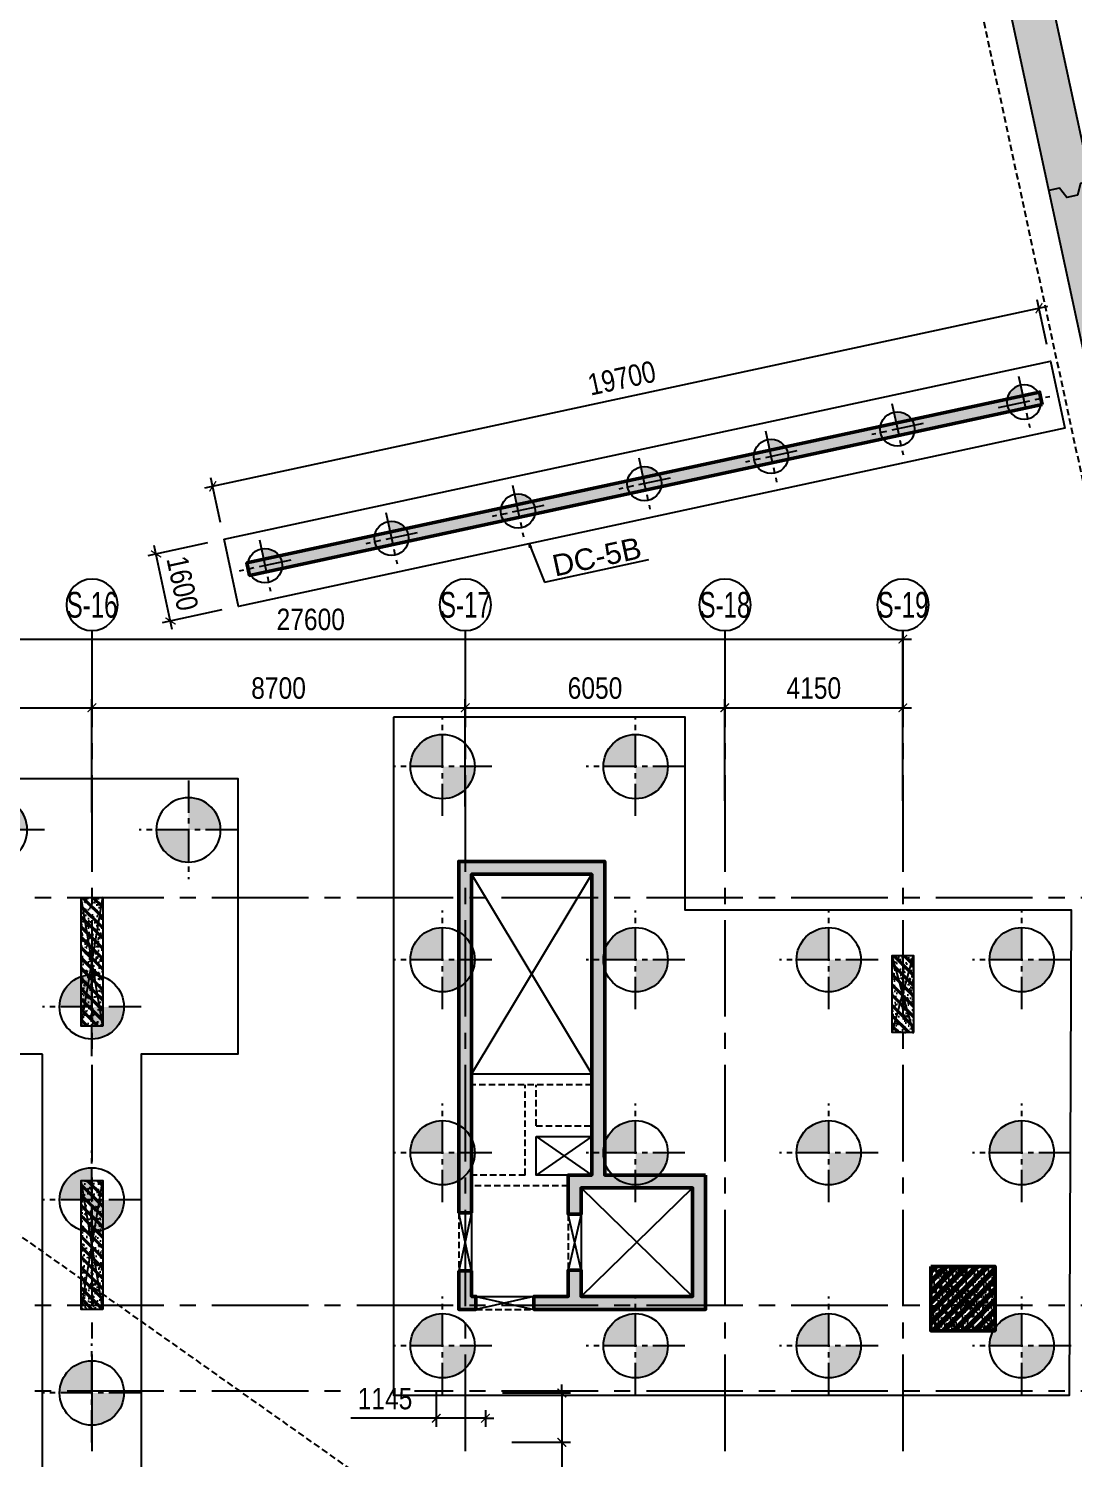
# Model space of a CAD drawing. Header units: millimetres. Extents: x -80883 to 1373228, y -532110 to 182357.
# Drawn here: x 753005 to 777356, y -328901 to -295574 of the extents above; entities that cross this region are included whole.
import ezdxf
from ezdxf.enums import TextEntityAlignment as Align
from ezdxf.xclip import XClip

# ---------------------------------------------------------------- set-up
doc = ezdxf.new("R2010")
doc.units = ezdxf.units.MM
doc.header["$LTSCALE"] = 100
doc.header["$XCLIPFRAME"] = 0
doc.header["$PDMODE"] = 32
doc.header["$PDSIZE"] = 2.5
for name, pattern in [('CENTER2', [1.125, 0.75, -0.125, 0.125, -0.125]), ('DASHED', [4.5, 3, -1.5]), ('HIDDEN', [0.375, 0.25, -0.125])]:
    doc.linetypes.add(name, pattern=pattern)
for name, color, linetype in [('ccu11-Dim', 8, 'Continuous'), ('ccu11-Khuat', 9, 'DASHED'), ('ccu11-Manh', 8, 'Continuous'), ('ccu11-Thay', 7, 'Continuous'), ('ccu12-Hatch', 250, 'Continuous'), ('ccu12-Manh', 8, 'Continuous'), ('ccu12-Pile', 4, 'Continuous'), ('ccu12-Thay', 7, 'Continuous'), ('ccu12-Truc', 13, 'CENTER2'), ('KC-Betong', 6, 'Continuous'), ('KC2-DIM', 251, 'Continuous'), ('KCS_PILE', 8, 'HIDDEN'), ('KT-Dim', 8, 'Continuous'), ('KT-Hatch', 251, 'Continuous'), ('Xref_ST_MBDV Cot vach 30.7.2022$0$Xref_ST_MBDV Cot vach 30.7.2022|Xref_ST_MBDV Cot vach 30.7.2022|Xref_ST_MBDV Cot vach 30.7.2022|Xref_ST_MBDV Cot vach 30.7.2022|A-CORE-OTLN', 2, 'Continuous'), ('Xref_ST_MBDV Cot vach 30.7.2022$0$Xref_ST_MBDV Cot vach 30.7.2022|Xref_ST_MBDV Cot vach 30.7.2022|Xref_ST_MBDV Cot vach 30.7.2022|Xref_ST_MBDV Cot vach 30.7.2022|A-WALL-PATT', 251, 'Continuous'), ('Xref_ST_MBDV Cot vach 30.7.2022$0$Xref_ST_MBDV Cot vach 30.7.2022|Xref_ST_MBDV Cot vach 30.7.2022|Xref_ST_MBDV Cot vach 30.7.2022|Xref_ST_MBDV Cot vach 30.7.2022|ccu12-Thay', 7, 'Continuous'), ('Xref_ST_MBDV Cot vach 30.7.2022|Xref_ST_MBDV Cot vach 30.7.2022|Xref_ST_MBDV Cot vach 30.7.2022|Xref_ST_MBDV Cot vach 30.7.2022|A-GRID-SYM', 50, 'Continuous'), ('Xref_ST_MBDV Cot vach 30.7.2022|Xref_ST_MBDV Cot vach 30.7.2022|Xref_ST_MBDV Cot vach 30.7.2022|Xref_ST_MBDV Cot vach 30.7.2022|KC-Betong', 6, 'Continuous')]:
    doc.layers.add(name, color=color, linetype=linetype)
for name, color, linetype, lineweight in [('ccu12-Tencaukien', 9, 'Continuous', 15), ('KT-Net cot', 2, 'Continuous', 50), ('KT-Net cot vach', 6, 'Continuous', 50), ('KT-Vat lieu', 250, 'Continuous', 9)]:
    doc.layers.add(name, color=color, linetype=linetype, lineweight=lineweight)
doc.styles.add('Arial', font='arial.ttf', dxfattribs={"width": 0.7})
doc.styles.add('Arial Narrow', font='ARIALN.TTF')
doc.styles.add('HBA-Text', font='GOTHIC.TTF')
doc.dimstyles.new('ccu11-100x2', dxfattribs={"dimscale": 100, "dimtxt": 2.5, "dimasz": 1, "dimexe": 1, "dimexo": 2, "dimgap": 1, "dimtad": 1, "dimdec": 0, "dimlfac": 0.5, "dimrnd": 5, "dimdsep": 46, "dimtxsty": 'Arial', "dimblk": 'ARCHTICK', "dimcen": -1, "dimdle": 1, "dimclrd": 256, "dimclre": 256, "dimclrt": 31, "dimadec": 0, "dimazin": 2, "dimtfac": 0.1, "dimtdec": 0, "dimtmove": 0, "dimatfit": 1, "dimldrblk": 'ARCHTICK', "dimfxl": 1, "dimtvp": 0.833333, "dimtolj": 1, "dimtzin": 12, "dimarcsym": 0})
doc.dimstyles.new('ccu12-200', dxfattribs={"dimscale": 200, "dimtxt": 2.5, "dimasz": 1, "dimexe": 1, "dimexo": 2, "dimgap": 1, "dimtad": 1, "dimdec": 0, "dimrnd": 5, "dimdsep": 46, "dimtxsty": 'Arial Narrow', "dimblk": 'ARCHTICK', "dimcen": -1, "dimdle": 1, "dimclrd": 256, "dimclre": 256, "dimclrt": 3, "dimadec": 0, "dimazin": 2, "dimtfac": 0.1, "dimtdec": 0, "dimtmove": 0, "dimatfit": 1, "dimldrblk": 'ARCHTICK', "dimfxl": 1, "dimtvp": 0.833333, "dimtolj": 1, "dimtzin": 12, "dimarcsym": 0})

# ---------------------------------------------------------------- blocks, each defined once
blk = doc.blocks.new('Xref_ST_MBDV Cot vach 30.7.2022$0$Tuong Vay01-flat-1')
at = {"layer": 'Xref_ST_MBDV Cot vach 30.7.2022$0$Xref_ST_MBDV Cot vach 30.7.2022|Xref_ST_MBDV Cot vach 30.7.2022|Xref_ST_MBDV Cot vach 30.7.2022|Xref_ST_MBDV Cot vach 30.7.2022|A-WALL-PATT'}
h = blk.add_hatch(dxfattribs=at)
h.set_pattern_fill('ACET-2D-VATLIEU04', color=256, scale=50, pattern_type=2)
h.set_pattern_definition([(50, (-11139561.84, -1407213.45), (-225.902474, 189.5546825), [37.5, -412.5]), (355, (-11139561.84, -1407213.45), (32.127212, 367.215716), [30, -330]), (100.4514, (-11139531.95, -1407216.06), (-341.231527, -62.944187), [31.870095, -350.571056]), (46.1842, (-11139561.84, -1407113.45), (-319.180497, 306.252097), [56.25, -618.75]), (96.6356, (-11139517.37, -1407120.34), (-516.995922, -60.144022), [47.805144, -525.8565]), (351.1842, (-11139561.84, -1407113.45), (84.740774, 546.39543), [45, -495]), (21, (-11139511.84, -1407138.45), (-105.680822, 275.3079534), [37.5, -412.5]), (326, (-11139511.84, -1407138.45), (206.128805, 305.59852), [30, -330]), (71.4514, (-11139486.97, -1407155.22), (-328.963765, 110.380101), [31.870095, -350.571056]), (37.5, (-11139561.84, -1407213.45), (-78.1345294, 101.8269012), [0, -326, 0, -335, 0, -331.25]), (7.5, (-11139561.84, -1407213.45), (-23.2793464, 176.824191), [0, -191, 0, -318.5, 0, -126.25]), (327.5, (-11139673.34, -1407213.45), (71.9444175, 112.9301145), [0, -125, 0, -390, 0, -517.5000003]), (317.5, (-11139723.34, -1407213.45), (158.0205496, 172.449169), [0, -162.5, 0, -259, 0, -367.5]), (45, (-11139561.84, -1407213.45), (-150.260191, 150.260191), []), (45, (-11139561.84, -1407152.2), (-150.260191, 150.260191), [])])
h.paths.add_polyline_path([(-82665, -118500), (-81837, -121132), (-80903, -123728), (-79863, -126284), (-78720, -128795), (-77475, -131258), (-76131, -133667), (-74689, -136020), (-73153, -138312), (-71525, -140539), (-69807, -142699), (-68002, -144786), (-66114, -146798), (-64145, -148731), (-62100, -150582), (-59980, -152349), (-57790, -154027), (-55533, -155614), (-53213, -157109), (-50835, -158507), (-48401, -159807), (-45916, -161007), (-43385, -162104), (-40811, -163097), (-38198, -163985), (-35551, -164765), (-32875, -165436), (-30174, -165998), (-27451, -166448), (-24702, -166789), (-4397, -168938), (36420, -167648), (41836, -160719), (12445, -24368), (8473, -9249), (-4719, -5521), (-10557, -9947), (-34021, -27848), (-39777, -32009), (-41249, -35294), (-45787, -38574), (-49368, -38942), (-57644, -44924), (-59845, -46601), (-61969, -48362), (-64020, -50208), (-65993, -52137), (-67887, -54144), (-69696, -56226), (-71420, -58381), (-73054, -60604), (-74596, -62892), (-76043, -65242), (-77394, -67648), (-78645, -70107), (-79794, -72615), (-80841, -75168), (-81782, -77762), (-82617, -80392), (-83343, -83054), (-83961, -85743), (-84468, -88455), (-84865, -91186), (-85149, -93930), (-85321, -96684), (-85381, -99530), (-85329, -102201), (-85163, -104955), (-84886, -107701), (-84496, -110432), (-83996, -113146), (-83385, -115836)], flags=16)
h.paths.add_polyline_path([(-83625, -118781), (-82785, -121452), (-81837, -124086), (-80781, -126680), (-79621, -129228), (-78358, -131727), (-76994, -134172), (-75531, -136560), (-73973, -138886), (-72320, -141146), (-70577, -143337), (-68746, -145455), (-66829, -147497), (-64832, -149459), (-62755, -151337), (-60604, -153130), (-58382, -154833), (-56092, -156444), (-53738, -157960), (-51324, -159379), (-48854, -160699), (-46333, -161916), (-43764, -163030), (-41151, -164038), (-38500, -164938), (-35814, -165730), (-33098, -166411), (-30357, -166981), (-27595, -167438), (-24816, -167783), (-4434, -169940), (36920, -168633), (42913, -160966), (13418, -24135), (9295, -8442), (-4926, -4424), (-11163, -9151), (-34617, -27045), (-40580, -31355), (-42052, -34640), (-46156, -37607), (-49737, -37975), (-58240, -44121), (-60467, -45819), (-62623, -47605), (-64704, -49479), (-66707, -51435), (-68628, -53472), (-70465, -55586), (-72214, -57772), (-73872, -60029), (-75437, -62350), (-76905, -64734), (-78276, -67176), (-79545, -69672), (-80712, -72217), (-81774, -74808), (-82729, -77440), (-83576, -80109), (-84314, -82810), (-84940, -85539), (-85455, -88291), (-85857, -91062), (-86146, -93847), (-86321, -96642), (-86382, -99529), (-86328, -102241), (-86160, -105036), (-85879, -107821), (-85484, -110593), (-84976, -113347), (-84356, -116078)])
at = {"layer": 'Xref_ST_MBDV Cot vach 30.7.2022$0$Xref_ST_MBDV Cot vach 30.7.2022|Xref_ST_MBDV Cot vach 30.7.2022|Xref_ST_MBDV Cot vach 30.7.2022|Xref_ST_MBDV Cot vach 30.7.2022|A-CORE-OTLN', "color": 6}
for points in [[(-38500, -164938), (-35814, -165730), (-33098, -166411), (-30357, -166981), (-27595, -167438), (-24816, -167783), (-4434, -169940), (36920, -168633), (42913, -160966), (13418, -24135)], [(-38198, -163985), (-35551, -164765), (-32875, -165436), (-30174, -165998), (-27451, -166448), (-24702, -166789), (-4397, -168938), (36420, -167648), (41836, -160719), (12445, -24368)]]:
    blk.add_lwpolyline(points, dxfattribs=at)
at = {"layer": 'Xref_ST_MBDV Cot vach 30.7.2022$0$Xref_ST_MBDV Cot vach 30.7.2022|Xref_ST_MBDV Cot vach 30.7.2022|Xref_ST_MBDV Cot vach 30.7.2022|Xref_ST_MBDV Cot vach 30.7.2022|ccu12-Thay', "ltscale": 10}
blk.add_lwpolyline([(35248, -125409), (35004, -125462), (34935, -125733), (34690, -125785), (34515, -125567), (34271, -125620)], dxfattribs=at)
blk = doc.blocks.new('_ARCHTICK')
at = {"color": 0, "linetype": 'ByBlock', "const_width": 0.15}
blk.add_lwpolyline([(-0.5, -0.5), (0.5, 0.5)], dxfattribs=at)
blk = doc.blocks.new('*D1076')
at = {"layer": 'Defpoints', "color": 0, "transparency": 16777216}
for p in [(390299, -68275), (381599, -71082, 0), (390299, -71118, 0)]:
    blk.add_point(p, dxfattribs=at)
at = {"layer": 'KT-Dim', "lineweight": -2, "transparency": 16777216}
for p, q in [((381399, -68275), (390499, -68275)), ((381599, -70682), (381599, -68075)), ((390299, -70718), (390299, -68075))]:
    blk.add_line(p, q, dxfattribs=at)
at = {"layer": 'KT-Dim', "lineweight": -2, "transparency": 16777216, "xscale": 200, "yscale": 200, "zscale": 200, "rotation": 180}
blk.add_blockref('_ARCHTICK', (381599, -68275), dxfattribs=at)
at = {"layer": 'KT-Dim', "lineweight": -2, "transparency": 16777216, "xscale": 200, "yscale": 200, "zscale": 200}
blk.add_blockref('_ARCHTICK', (390299, -68275), dxfattribs=at)
at = {"layer": 'KT-Dim', "color": 3, "transparency": 16777216, "insert": (385949, -67819), "char_height": 500, "attachment_point": 5, "style": 'Arial Narrow'}
blk.add_mtext('\\A1;8700', dxfattribs=at)
blk = doc.blocks.new('*D1077')
at = {"layer": 'Defpoints', "color": 0, "transparency": 16777216}
for p in [(398999, -68275), (398999, -70976, 0), (390299, -71118, 0)]:
    blk.add_point(p, dxfattribs=at)
at = {"layer": 'KT-Dim', "lineweight": -2, "transparency": 16777216}
for p, q in [((390099, -68275), (399199, -68275)), ((390299, -70718), (390299, -68075)), ((398999, -70576), (398999, -68075))]:
    blk.add_line(p, q, dxfattribs=at)
at = {"layer": 'KT-Dim', "lineweight": -2, "transparency": 16777216, "xscale": 200, "yscale": 200, "zscale": 200, "rotation": 180}
blk.add_blockref('_ARCHTICK', (390299, -68275), dxfattribs=at)
at = {"layer": 'KT-Dim', "lineweight": -2, "transparency": 16777216, "xscale": 200, "yscale": 200, "zscale": 200}
blk.add_blockref('_ARCHTICK', (398999, -68275), dxfattribs=at)
at = {"layer": 'KT-Dim', "color": 3, "transparency": 16777216, "insert": (394649, -67819), "char_height": 500, "attachment_point": 5, "style": 'Arial Narrow'}
blk.add_mtext('\\A1;8700', dxfattribs=at)
blk = doc.blocks.new('*D1078')
at = {"layer": 'Defpoints', "color": 0, "transparency": 16777216}
for p in [(405049, -68275), (398999, -70976), (405049, -70845, 0)]:
    blk.add_point(p, dxfattribs=at)
at = {"layer": 'KT-Dim', "lineweight": -2, "transparency": 16777216}
for p, q in [((398799, -68275), (405249, -68275)), ((398999, -70576), (398999, -68075)), ((405049, -70445), (405049, -68075))]:
    blk.add_line(p, q, dxfattribs=at)
at = {"layer": 'KT-Dim', "lineweight": -2, "transparency": 16777216, "xscale": 200, "yscale": 200, "zscale": 200, "rotation": 180}
blk.add_blockref('_ARCHTICK', (398999, -68275), dxfattribs=at)
at = {"layer": 'KT-Dim', "lineweight": -2, "transparency": 16777216, "xscale": 200, "yscale": 200, "zscale": 200}
blk.add_blockref('_ARCHTICK', (405049, -68275), dxfattribs=at)
at = {"layer": 'KT-Dim', "color": 3, "transparency": 16777216, "insert": (402024, -67819), "char_height": 500, "attachment_point": 5, "style": 'Arial Narrow'}
blk.add_mtext('\\A1;6050', dxfattribs=at)
blk = doc.blocks.new('*D1079')
at = {"layer": 'Defpoints', "color": 0, "transparency": 16777216}
for p in [(409199, -68275), (405049, -70845, 0), (409199, -70727)]:
    blk.add_point(p, dxfattribs=at)
at = {"layer": 'KT-Dim', "lineweight": -2, "transparency": 16777216}
for p, q in [((404849, -68275), (409399, -68275)), ((405049, -70445), (405049, -68075)), ((409199, -70327), (409199, -68075))]:
    blk.add_line(p, q, dxfattribs=at)
at = {"layer": 'KT-Dim', "lineweight": -2, "transparency": 16777216, "xscale": 200, "yscale": 200, "zscale": 200, "rotation": 180}
blk.add_blockref('_ARCHTICK', (405049, -68275), dxfattribs=at)
at = {"layer": 'KT-Dim', "lineweight": -2, "transparency": 16777216, "xscale": 200, "yscale": 200, "zscale": 200}
blk.add_blockref('_ARCHTICK', (409199, -68275), dxfattribs=at)
at = {"layer": 'KT-Dim', "color": 3, "transparency": 16777216, "insert": (407124, -67819), "char_height": 500, "attachment_point": 5, "style": 'Arial Narrow'}
blk.add_mtext('\\A1;4150', dxfattribs=at)
blk = doc.blocks.new('*D1080')
at = {"layer": 'Defpoints', "color": 0, "transparency": 16777216}
for p in [(409199, -66675), (381599, -70845), (409199, -70845)]:
    blk.add_point(p, dxfattribs=at)
at = {"layer": 'KT-Dim', "lineweight": -2, "transparency": 16777216}
for p, q in [((381599, -70445), (381599, -66475)), ((409199, -70445), (409199, -66475)), ((381399, -66675), (409399, -66675))]:
    blk.add_line(p, q, dxfattribs=at)
at = {"layer": 'KT-Dim', "lineweight": -2, "transparency": 16777216, "xscale": 200, "yscale": 200, "zscale": 200, "rotation": 180}
blk.add_blockref('_ARCHTICK', (381599, -66675), dxfattribs=at)
at = {"layer": 'KT-Dim', "lineweight": -2, "transparency": 16777216, "xscale": 200, "yscale": 200, "zscale": 200}
blk.add_blockref('_ARCHTICK', (409199, -66675), dxfattribs=at)
at = {"layer": 'KT-Dim', "color": 3, "transparency": 16777216, "insert": (395399, -66219), "char_height": 500, "attachment_point": 5, "style": 'Arial Narrow'}
blk.add_mtext('\\A1;27600', dxfattribs=at)
blk = doc.blocks.new('GRID-SYM-flat-73')
at = {"layer": 'Xref_ST_MBDV Cot vach 30.7.2022|Xref_ST_MBDV Cot vach 30.7.2022|Xref_ST_MBDV Cot vach 30.7.2022|Xref_ST_MBDV Cot vach 30.7.2022|A-GRID-SYM'}
blk.add_circle((0, 0, 0), 900, dxfattribs=at)
at = {"layer": 'Xref_ST_MBDV Cot vach 30.7.2022|Xref_ST_MBDV Cot vach 30.7.2022|Xref_ST_MBDV Cot vach 30.7.2022|Xref_ST_MBDV Cot vach 30.7.2022|A-GRID-SYM', "style": 'HBA-Text'}
blk.add_attdef('GRID', text='', height=900, rotation=359.6303, dxfattribs=at).set_placement((0, 0, 0), align=Align.MIDDLE_CENTER)
blk = doc.blocks.new('LOI-B2-T1-PN')
at = {"layer": 'KT-Hatch'}
h = blk.add_hatch(dxfattribs=at)
h.set_pattern_fill('BTCT', color=256, scale=40)
h.set_pattern_definition([(50, (106559.85, -42147.03), (286.904, -25.1009), [30, -330]), (355, (106559.85, -42147.03), (-55.5005, 300.8769), [24, -264]), (100.4514, (106583.76, -42149.12), (231.4038, 275.7758), [25.496, -280.4568]), (46.1842, (106559.85, -42067.03), (426.8964, -66.2076), [45, -495]), (96.6356, (106595.43, -42072.55), (373.865, 389.647), [38.244, -420.685]), (351.1842, (106559.85, -42067.03), (373.865, 389.6474), [36, -396]), (21, (106599.85, -42087.03), (238.7628, -161.0476), [30, -330]), (326, (106599.85, -42087.03), (97.326, 290.06), [24, -264]), (71.4514, (106619.75, -42100.45), (336.089, 129.0122), [25.496, -280.4568]), (37.5, (106559.85, -42147.03), (4.86394, 133.15754), [0, -260.8, 0, -268, 0, -265]), (7.5, (106559.85, -42147.03), (105.2278, 157.7647), [0, -152.8, 0, -254.8, 0, -101]), (327.5, (106470.65, -42147.03), (213.52897, -9.02195), [0, -100, 0, -312, 0, -414]), (317.5, (106430.65, -42147.03), (233.2745, 40.042), [0, -130, 0, -207.2, 0, -294]), (45, (106559.85, -42147.03), (-106.066, 106.066), []), (45, (106630.57, -42147.03), (-106.066, 106.066), [])])
h.paths.add_polyline_path([(89887, -22427), (90187, -22427), (90187, -14537), (92987, -14537), (92987, -21547), (92437, -21547), (92437, -22462), (92737, -22462), (92737, -21847), (95337, -21847), (95337, -24377), (92737, -24377), (92737, -23762), (92437, -23762), (92437, -24377), (91637, -24377), (91637, -24677), (95637, -24677), (95637, -21547), (93287, -21547), (93287, -14237), (89887, -14237)])
h.paths.add_polyline_path([(90187, -23777), (89887, -23777), (89887, -24677), (90287, -24677), (90287, -24377), (90187, -24377)], flags=17)
at = {"ltscale": 0.5}
blk.add_lwpolyline([(92987, -19197), (90187, -19197)], dxfattribs=at)
blk.add_lwpolyline([(91687, -20647), (92987, -20647), (92987, -21547), (91687, -21547)], close=True, dxfattribs=at)
at = {"layer": 'ccu11-Khuat', "ltscale": 0.5}
for points in [[(92987, -19447), (90187, -19447)], [(91437, -21547), (91437, -19447)], [(91687, -20397), (91687, -19447)], [(91687, -20397), (92987, -20397)], [(91437, -21547), (90187, -21547)], [(92437, -21797), (90187, -21797)]]:
    blk.add_lwpolyline(points, dxfattribs=at)
at = {"layer": 'ccu11-Khuat', "color": 6, "ltscale": 0.5}
for points in [[(89887, -22427), (89887, -23777)], [(92437, -22462), (92437, -23762)], [(90287, -24677), (91637, -24677)]]:
    blk.add_lwpolyline(points, dxfattribs=at)
at = {"layer": 'ccu11-Thay', "color": 6, "ltscale": 0.5}
for points in [[(90187, -22427), (90187, -23777)], [(92737, -22462), (92737, -23762)], [(90287, -24377), (91637, -24377)]]:
    blk.add_lwpolyline(points, dxfattribs=at)
at = {"layer": 'ccu12-Manh', "ltscale": 0.5}
for p, q in [((91687, -20647), (92987, -21547)), ((92987, -20647), (91687, -21547))]:
    blk.add_line(p, q, dxfattribs=at)
for points in [[(90187, -14537), (92987, -19197)], [(90187, -19197), (92987, -14537)], [(92737, -21847), (95337, -24377)], [(92737, -24377), (95337, -21847)]]:
    blk.add_lwpolyline(points, dxfattribs=at)
at = {"layer": 'KC2-DIM', "ltscale": 0.5}
for points in [[(91687, -21547), (91687, -20647)], [(91687, -20647), (92987, -20647)], [(90187, -22427), (89887, -23777)], [(90187, -23777), (89887, -22427)], [(92737, -22462), (92437, -23762)], [(92737, -23762), (92437, -22462)], [(90287, -24377), (91637, -24677)], [(91637, -24377), (90287, -24677)]]:
    blk.add_lwpolyline(points, dxfattribs=at)
at = {"layer": 'KT-Net cot vach'}
for p, q in [((90187, -22427), (89887, -22427)), ((90187, -23777), (89887, -23777)), ((92437, -23762), (92437, -24377)), ((92737, -23762), (92437, -23762)), ((92737, -23762), (92737, -24377)), ((91637, -24377), (92437, -24377)), ((91637, -24677), (95637, -24677))]:
    blk.add_line(p, q, dxfattribs=at)
for points in [[(89887, -22427), (89887, -14237), (93287, -14237), (93287, -21547), (95637, -21547)], [(95637, -21547), (95637, -24677), (91637, -24677), (91637, -24377), (92437, -24377), (92437, -23762), (92737, -23762), (92737, -24377), (95337, -24377), (95337, -21847), (92737, -21847), (92737, -22462), (92437, -22462), (92437, -21547), (92987, -21547), (92987, -14537), (90187, -14537), (90187, -22427)], [(90187, -23777), (90187, -24377), (90287, -24377), (90287, -24677), (89887, -24677), (89887, -23777)]]:
    blk.add_lwpolyline(points, dxfattribs=at)
blk = doc.blocks.new('*U337')
h = blk.add_hatch()
h.set_pattern_fill('VATLIEU04', color=250, scale=40, style=0, pattern_type=2)
h.set_pattern_definition([(50, (-450, 3050), (286.904, -25.101), [30, -330]), (355, (-450, 3050), (-55.5, 300.877), [24, -264]), (100.451, (-426.1, 3047.9), (231.404, 275.776), [25.496, -280.457]), (46.184, (-450, 3130), (426.896, -66.208), [45, -495]), (96.636, (-414.43, 3124.5), (373.865, 389.647), [38.244, -420.685]), (351.184, (-450, 3130), (373.865, 389.65), [36, -396]), (21, (-410, 3110), (238.763, -161.048), [30, -330]), (326, (-410, 3110), (97.326, 290.06), [24, -264]), (71.451, (-390.1, 3096.58), (336.09, 129.012), [25.496, -280.457]), (37.5, (-450, 3050), (4.864, 133.1575), [0, -260.8, 0, -268, 0, -265]), (7.5, (-450, 3050), (105.228, 157.7647), [0, -152.8, 0, -254.8, 0, -101]), (327.5, (-539.2, 3050), (213.529, -9.022), [0, -100, 0, -312, 0, -414]), (317.5, (-579.2, 3050), (233.274, 40.042), [0, -130, 0, -207.2, 0, -294]), (45, (-450, 3050), (-120.208, 120.208), []), (45, (-450, 3099), (-120.208, 120.208), [])])
h.paths.add_polyline_path([(-475, -475), (25, -475), (25, 2525), (-475, 2525)])
at = {"color": 6, "ltscale": 0.25}
blk.add_lwpolyline([(-475, -475), (25, -475), (25, 2525), (-475, 2525)], close=True, dxfattribs=at)
at = {"layer": 'Defpoints', "linetype": 'ByBlock', "ltscale": 30}
for p, q in [((25, -475), (-475, 2525)), ((-475, -475), (25, 2525))]:
    blk.add_line(p, q, dxfattribs=at)
blk = doc.blocks.new('*U149')
h = blk.add_hatch()
h.set_pattern_fill('VATLIEU04', color=250, scale=40, style=0, pattern_type=2)
h.set_pattern_definition([(50, (-450, 1850), (286.904, -25.1), [30, -330]), (355, (-450, 1850), (-55.5, 300.877), [24, -264]), (100.451, (-426.1, 1847.9), (231.404, 275.776), [25.496, -280.457]), (46.184, (-450, 1930), (426.896, -66.21), [45, -495]), (96.636, (-414.43, 1924.5), (373.865, 389.65), [38.244, -420.685]), (351.184, (-450, 1930), (373.865, 389.65), [36, -396]), (21, (-410, 1910), (238.763, -161.048), [30, -330]), (326, (-410, 1910), (97.326, 290.06), [24, -264]), (71.451, (-390.1, 1896.58), (336.09, 129.012), [25.496, -280.457]), (37.5, (-450, 1850), (4.864, 133.1575), [0, -260.8, 0, -268, 0, -265]), (7.5, (-450, 1850), (105.228, 157.765), [0, -152.8, 0, -254.8, 0, -101]), (327.5, (-539.2, 1850), (213.529, -9.022), [0, -100, 0, -312, 0, -414]), (317.5, (-579.2, 1850), (233.274, 40.042), [0, -130, 0, -207.2, 0, -294]), (45, (-450, 1850), (-120.208, 120.208), []), (45, (-450, 1899), (-120.208, 120.208), [])])
h.paths.add_polyline_path([(-475, -475), (25, -475), (25, 1325), (-475, 1325)])
at = {"color": 6, "ltscale": 0.25}
blk.add_lwpolyline([(-475, -475), (25, -475), (25, 1325), (-475, 1325)], close=True, dxfattribs=at)
at = {"layer": 'Defpoints', "linetype": 'ByBlock', "ltscale": 30}
for p, q in [((25, -475), (-475, 1325)), ((-475, -475), (25, 1325))]:
    blk.add_line(p, q, dxfattribs=at)
blk = doc.blocks.new('*U151')
h = blk.add_hatch()
h.set_pattern_fill('VATLIEU04', color=250, scale=40, style=0, pattern_type=2)
h.set_pattern_definition([(50, (550, -550), (286.904, -25.1), [30, -330]), (355, (550, -550), (-55.5, 300.877), [24, -264]), (100.451, (573.9, -552.1), (231.404, 275.776), [25.496, -280.457]), (46.184, (550, -470), (426.9, -66.21), [45, -495]), (96.636, (585.57, -475.5), (373.87, 389.65), [38.24, -420.69]), (351.184, (550, -470), (373.86, 389.65), [36, -396]), (21, (590, -490), (238.763, -161.048), [30, -330]), (326, (590, -490), (97.326, 290.06), [24, -264]), (71.451, (609.9, -503.42), (336.09, 129.01), [25.496, -280.457]), (37.5, (550, -550), (4.864, 133.1575), [0, -260.8, 0, -268, 0, -265]), (7.5, (550, -550), (105.228, 157.765), [0, -152.8, 0, -254.8, 0, -101]), (327.5, (460.8, -550), (213.529, -9.022), [0, -100, 0, -312, 0, -414]), (317.5, (420.8, -550), (233.274, 40.042), [0, -130, 0, -207.2, 0, -294]), (45, (550, -550), (-120.208, 120.208), []), (45, (550, -501), (-120.208, 120.208), [])])
h.paths.add_polyline_path([(-475, 475), (1025, 475), (1025, -1025), (-475, -1025)])
at = {"color": 6, "ltscale": 0.25}
blk.add_lwpolyline([(-475, 475), (1025, 475), (1025, -1025), (-475, -1025)], close=True, dxfattribs=at)
at = {"layer": 'Defpoints', "linetype": 'ByBlock', "ltscale": 30}
for p, q in [((1025, 475), (-475, -1025)), ((-475, 475), (1025, -1025))]:
    blk.add_line(p, q, dxfattribs=at)
blk = doc.blocks.new('MBDV-B1-T1-PN')
at = {"layer": 'KT-Net cot vach'}
blk.add_blockref('*U151', (101362, -24152), dxfattribs=at)
at = {"layer": 'Xref_ST_MBDV Cot vach 30.7.2022|Xref_ST_MBDV Cot vach 30.7.2022|Xref_ST_MBDV Cot vach 30.7.2022|Xref_ST_MBDV Cot vach 30.7.2022|KC-Betong', "linetype": 'ByBlock', "xscale": -1, "rotation": 359.9999999999985}
for p in [(81112, -17602, 0), (81112, -24202, 0)]:
    blk.add_blockref('*U337', p, dxfattribs=at)
at = {"layer": 'Xref_ST_MBDV Cot vach 30.7.2022|Xref_ST_MBDV Cot vach 30.7.2022|Xref_ST_MBDV Cot vach 30.7.2022|Xref_ST_MBDV Cot vach 30.7.2022|KC-Betong', "linetype": 'ByBlock', "xscale": -1}
blk.add_blockref('*U149', (100012, -17752, 0), dxfattribs=at)
blk = doc.blocks.new('D1500.')
at = {"layer": 'ccu12-Hatch', "ltscale": 0.5}
h = blk.add_hatch(color=256, dxfattribs=at)
h.dxf.hatch_style = 1
h.paths.add_polyline_path([(750, 0, 0.414214), (0, 750), (0, 0)])
h.paths.add_polyline_path([(0, 0), (-750, 0, 0.414214), (0, -750)])
at = {"layer": 'ccu12-Pile', "color": 13, "linetype": 'CENTER2', "ltscale": 10}
for p, q in [((0, 1150), (0, -1150)), ((1150, 0), (-1150, 0))]:
    blk.add_line(p, q, dxfattribs=at)
at = {"layer": 'ccu12-Pile', "ltscale": 0.5}
blk.add_circle((0, 0), 750, dxfattribs=at)
blk = doc.blocks.new('D1500')
at = {"layer": 'ccu12-Pile', "rotation": 270}
blk.add_blockref('D1500.', (-4, 0), dxfattribs=at)
blk = doc.blocks.new('MBDV-COC-PN')
at = {"layer": 'KCS_PILE'}
for p in [(89512, -12027), (94012, -12027), (89512, -16527), (94012, -16527), (98512, -16527), (103012, -16527), (81337, -17627), (89512, -21027), (94012, -21027), (98512, -21027), (103012, -21027), (81337, -22127), (89512, -25527), (94012, -25527), (98512, -25527), (103012, -25527), (81337, -26627)]:
    blk.add_blockref('D1500', p, dxfattribs=at)
at = {"layer": 'KCS_PILE', "xscale": -1, "rotation": 180}
for p in [(79083, -13502), (83591, -13502)]:
    blk.add_blockref('D1500', p, dxfattribs=at)
blk = doc.blocks.new('Vach-NN-PN')
at = {"layer": 'KT-Vat lieu'}
h = blk.add_hatch(dxfattribs=at)
h.set_pattern_fill('BTCT', color=256, scale=40)
h.set_pattern_definition([(50, (108165.77, -54076.06), (286.9041, -25.1009), [30, -330]), (355, (108165.77, -54076.06), (-55.5005, 300.8769), [24, -264]), (100.4514, (108189.68, -54078.15), (231.4038, 275.7758), [25.496, -280.4568]), (46.1842, (108165.77, -53996.06), (426.8964, -66.2076), [45, -495]), (96.6356, (108201.34, -54001.57), (373.865, 389.647), [38.244, -420.685]), (351.1842, (108165.77, -53996.06), (373.8648, 389.6474), [36, -396]), (21, (108205.77, -54016.06), (238.7628, -161.0476), [30, -330]), (326, (108205.77, -54016.06), (97.3261, 290.06), [24, -264]), (71.4514, (108225.66, -54029.48), (336.089, 129.0122), [25.496, -280.4568]), (37.5, (108165.77, -54076.06), (4.86394, 133.15754), [0, -260.8, 0, -268, 0, -265]), (7.5, (108165.77, -54076.06), (105.2278, 157.7647), [0, -152.8, 0, -254.8, 0, -101]), (327.5, (108076.57, -54076.06), (213.52897, -9.02195), [0, -100, 0, -312, 0, -414]), (317.5, (108036.57, -54076.06), (233.2745, 40.042), [0, -130, 0, -207.2, 0, -294]), (45, (108165.77, -54076.06), (-106.066, 106.066), []), (45, (108236.48, -54076.06), (-106.066, 106.066), [])])
h.paths.add_polyline_path([(105092, -15518), (105029, -15225), (86553, -19207), (86616, -19501)])
at = {"layer": 'KT-Net cot'}
blk.add_lwpolyline([(105092, -15518), (105029, -15225), (86553, -19207), (86616, -19501)], close=True, dxfattribs=at)
blk = doc.blocks.new('*D1336')
at = {"layer": 'Defpoints', "color": 0, "ltscale": 0.5, "transparency": 16777216}
for p in [(763652, -327376), (763870, -328526), (765433, -328526)]:
    blk.add_point(p, dxfattribs=at)
at = {"layer": 'KC2-DIM', "lineweight": -2, "ltscale": 0.5, "transparency": 16777216}
for p, q in [((765433, -327376), (765433, -327176)), ((764052, -327376), (765633, -327376)), ((765433, -327376), (765433, -328526)), ((764270, -328526), (765633, -328526)), ((765433, -328526), (765433, -330511))]:
    blk.add_line(p, q, dxfattribs=at)
at = {"layer": 'KC2-DIM', "lineweight": -2, "ltscale": 0.5, "transparency": 16777216, "xscale": 200, "yscale": 200, "zscale": 200}
for p, rotation in [((765433, -327376), 270), ((765433, -328526), 90)]:
    blk.add_blockref('_ARCHTICK', p, dxfattribs=dict(at, rotation=rotation))
at = {"layer": 'KC2-DIM', "color": 3, "ltscale": 0.5, "transparency": 16777216, "insert": (764978, -329718), "char_height": 500, "attachment_point": 5, "rotation": 90, "style": 'Arial Narrow', "bg_fill": 3, "box_fill_scale": 1.1, "bg_fill_color": 256, "bg_fill_true_color": 13158600, "bg_fill_transparency": 0}
blk.add_mtext('\\A1;1150', dxfattribs=at)
blk = doc.blocks.new('*D1337')
at = {"layer": 'Defpoints', "color": 0, "ltscale": 0.5, "transparency": 16777216}
for p in [(762506, -326926), (763652, -327376), (762506, -327965)]:
    blk.add_point(p, dxfattribs=at)
at = {"layer": 'KC2-DIM', "lineweight": -2, "ltscale": 0.5, "transparency": 16777216}
for p, q in [((762506, -327326), (762506, -328165)), ((763652, -327776), (763652, -328165)), ((762506, -327965), (760517, -327965)), ((763652, -327965), (762506, -327965)), ((763652, -327965), (763852, -327965))]:
    blk.add_line(p, q, dxfattribs=at)
at = {"layer": 'KC2-DIM', "lineweight": -2, "ltscale": 0.5, "transparency": 16777216, "xscale": 200, "yscale": 200, "zscale": 200}
blk.add_blockref('_ARCHTICK', (762506, -327965), dxfattribs=at)
at = {"layer": 'KC2-DIM', "lineweight": -2, "ltscale": 0.5, "transparency": 16777216, "xscale": 200, "yscale": 200, "zscale": 200, "rotation": 180}
blk.add_blockref('_ARCHTICK', (763652, -327965), dxfattribs=at)
at = {"layer": 'KC2-DIM', "color": 3, "ltscale": 0.5, "transparency": 16777216, "insert": (761312, -327510), "char_height": 500, "attachment_point": 5, "style": 'Arial Narrow', "bg_fill": 3, "box_fill_scale": 1.1, "bg_fill_color": 256, "bg_fill_true_color": 13158600, "bg_fill_transparency": 0}
blk.add_mtext('\\A1;1145', dxfattribs=at)
blk = doc.blocks.new('*D1357')
at = {"layer": 'ccu11-Dim', "lineweight": -2, "ltscale": 0.5, "transparency": 16777216}
for p, q in [((776737, -302935), (776513, -301896)), ((776751, -302049), (757102, -306285)), ((757479, -307086), (757255, -306047))]:
    blk.add_line(p, q, dxfattribs=at)
at = {"layer": 'Defpoints', "color": 0, "ltscale": 0.5, "transparency": 16777216}
for p in [(776821, -303326), (757298, -306243), (757564, -307477)]:
    blk.add_point(p, dxfattribs=at)
at = {"layer": 'ccu11-Dim', "lineweight": -2, "ltscale": 0.5, "transparency": 16777216, "xscale": 200, "yscale": 200, "zscale": 200}
for p, rotation in [((776555, -302091), 12.16425705640879), ((757298, -306243), 192.1642570564088)]:
    blk.add_blockref('_ARCHTICK', p, dxfattribs=dict(at, rotation=rotation))
at = {"layer": 'ccu11-Dim', "color": 3, "ltscale": 0.5, "transparency": 16777216, "insert": (766830, -303722), "char_height": 500, "attachment_point": 5, "rotation": 12.1643, "style": 'Arial Narrow'}
blk.add_mtext('\\A1;19700', dxfattribs=at)
blk = doc.blocks.new('*D1358')
at = {"layer": 'ccu11-Dim', "lineweight": -2, "ltscale": 0.5, "transparency": 16777216}
for p, q in [((757173, -307561), (755781, -307861)), ((756355, -309578), (755934, -307623)), ((757510, -309125), (756118, -309425))]:
    blk.add_line(p, q, dxfattribs=at)
at = {"layer": 'Defpoints', "color": 0, "ltscale": 0.5, "transparency": 16777216}
for p in [(757564, -307477), (755976, -307819), (757901, -309041)]:
    blk.add_point(p, dxfattribs=at)
at = {"layer": 'ccu11-Dim', "lineweight": -2, "ltscale": 0.5, "transparency": 16777216, "xscale": 200, "yscale": 200, "zscale": 200}
for p, rotation in [((755976, -307819), 102.1642570564039), ((756313, -309383), 282.1642570564039)]:
    blk.add_blockref('_ARCHTICK', p, dxfattribs=dict(at, rotation=rotation))
at = {"layer": 'ccu11-Dim', "color": 3, "ltscale": 0.5, "transparency": 16777216, "insert": (756590, -308505), "char_height": 500, "attachment_point": 5, "rotation": 282.1643, "style": 'Arial Narrow'}
blk.add_mtext('\\A1;1600', dxfattribs=at)
blk = doc.blocks.new('D800.')
at = {"layer": 'ccu12-Pile', "ltscale": 0.5}
h = blk.add_hatch(color=250, dxfattribs=at)
h.dxf.hatch_style = 1
h.paths.add_polyline_path([(0, 0), (400, 0, 0.414214), (0, 400)])
at = {"layer": 'ccu12-Pile', "color": 13, "linetype": 'CENTER2', "ltscale": 10}
for p, q in [((0, 613), (0, -613)), ((613, 0), (-613, 0))]:
    blk.add_line(p, q, dxfattribs=at)
at = {"layer": 'ccu12-Pile', "ltscale": 0.5}
blk.add_circle((0, 0), 400, dxfattribs=at)
blk = doc.blocks.new('Grid-ST-flat-3')
at = {"layer": 'ccu12-Truc', "ltscale": 30}
for p, q in [((390299.4, -66474.8), (390299.4, -104409.6)), ((398999.4, -66474.8), (398999.4, -104409.6)), ((405049.4, -66474.8), (405049.4, -104409.6)), ((409199.4, -66474.8), (409199.4, -104409.6)), ((366096.2, -72696.3), (425824, -72696.3)), ((366096.2, -82196.3), (425824, -82196.3)), ((366096.2, -84196.3), (425824, -84196.3))]:
    blk.add_line(p, q, dxfattribs=at)
at = {"layer": 'KT-Dim'}
ref = blk.add_blockref('GRID-SYM-flat-73', (390302.8, -65874.8, 0), dxfattribs=dict(at, xscale=-0.6666666666666665, yscale=0.6666666666666665, zscale=0.6666666666666665, rotation=179.6748020054017))
ref.add_attrib('GRID', 'S-16', dxfattribs={"layer": 'Xref_ST_MBDV Cot vach 30.7.2022|Xref_ST_MBDV Cot vach 30.7.2022|Xref_ST_MBDV Cot vach 30.7.2022|Xref_ST_MBDV Cot vach 30.7.2022|A-GRID-SYM', "height": 600, "style": 'HBA-Text', "width": 0.7}).set_placement((390302.8, -65874.8, 0), align=Align.MIDDLE_CENTER)
ref = blk.add_blockref('GRID-SYM-flat-73', (399002.8, -65874.8, 0), dxfattribs=dict(at, xscale=-0.6666666666666665, yscale=0.6666666666666665, zscale=0.6666666666666665, rotation=179.6748020054017))
ref.add_attrib('GRID', 'S-17', dxfattribs={"layer": 'Xref_ST_MBDV Cot vach 30.7.2022|Xref_ST_MBDV Cot vach 30.7.2022|Xref_ST_MBDV Cot vach 30.7.2022|Xref_ST_MBDV Cot vach 30.7.2022|A-GRID-SYM', "height": 600, "style": 'HBA-Text', "width": 0.7}).set_placement((399002.8, -65874.8, 0), align=Align.MIDDLE_CENTER)
ref = blk.add_blockref('GRID-SYM-flat-73', (405052.8, -65874.8, 0), dxfattribs=dict(at, xscale=-0.6666666666666665, yscale=0.6666666666666665, zscale=0.6666666666666665, rotation=179.6748020054017))
ref.add_attrib('GRID', 'S-18', dxfattribs={"layer": 'Xref_ST_MBDV Cot vach 30.7.2022|Xref_ST_MBDV Cot vach 30.7.2022|Xref_ST_MBDV Cot vach 30.7.2022|Xref_ST_MBDV Cot vach 30.7.2022|A-GRID-SYM', "height": 600, "style": 'HBA-Text', "width": 0.7}).set_placement((405052.8, -65874.8, 0), align=Align.MIDDLE_CENTER)
ref = blk.add_blockref('GRID-SYM-flat-73', (409202.8, -65874.8, 0), dxfattribs=dict(at, xscale=-0.6666666666666665, yscale=0.6666666666666665, zscale=0.6666666666666665, rotation=179.6748020054017))
ref.add_attrib('GRID', 'S-19', dxfattribs={"layer": 'Xref_ST_MBDV Cot vach 30.7.2022|Xref_ST_MBDV Cot vach 30.7.2022|Xref_ST_MBDV Cot vach 30.7.2022|Xref_ST_MBDV Cot vach 30.7.2022|A-GRID-SYM', "height": 600, "style": 'HBA-Text', "width": 0.7}).set_placement((409202.8, -65874.8, 0), align=Align.MIDDLE_CENTER)
for base, p1, p2, picture, middle in [((409199.4, -66674.8), (381599.4, -70845.4), (409199.4, -70845.4), '*D1080', (395399.4, -66219.5)), ((390299.4, -68274.8, 0), (381599.4, -71082.4), (390299.4, -71118), '*D1076', (385949.4, -67819.5, 0)), ((398999.4, -68274.8, 0), (390299.4, -71118), (398999.4, -70975.6), '*D1077', (394649.4, -67819.5, 0)), ((405049.4, -68274.8), (398999.4, -70975.6), (405049.4, -70845.4, 0), '*D1078', (402024.4, -67819.5)), ((409199.4, -68274.8), (405049.4, -70845.4, 0), (409199.4, -70726.6), '*D1079', (407124.4, -67819.5))]:
    dim = blk.add_linear_dim(base=base, p1=p1, p2=p2, dimstyle='ccu12-200', dxfattribs=at)
    dim.commit()
    dim.dimension.update_dxf_attribs({"geometry": picture, "text_midpoint": middle})

msp = doc.modelspace()

# ---------------------------------------------------------------- linework, layer by layer
at = {"ltscale": 0.5}
msp.add_lwpolyline([(753331.4, -319476.1), (751072.9, -319476.1), (751072.9, -313051.1), (757881.4, -313051.1), (757881.4, -319476.1), (755631.4, -319476.1), (755631.4, -330726), (757881.4, -330726), (757881.4, -337151), (751072.9, -337151), (751072.9, -330726), (753331.4, -330726)], close=True, dxfattribs=at)
at = {"layer": 'ccu11-Khuat', "ltscale": 0.5}
msp.add_lwpolyline([(704512.2, -337089.7), (707133.4, -337862.2), (709783.9, -338527.1), (712459.4, -339083.3), (715155.3, -339529.9), (717885.9, -339868.4), (738140.9, -342012), (778608.9, -340733), (783650.6, -334282.9), (765458.3, -249885.7)], dxfattribs=at)
at = {"layer": 'ccu11-Khuat'}
for p in [(773258.9, -304911.8), (770309.9, -305547.5), (767361, -306183.1), (764412.1, -306818.8), (761463.1, -307454.4)]:
    msp.add_point(p, dxfattribs=at)
at = {"layer": 'ccu12-Thay', "ltscale": 0.5}
msp.add_lwpolyline([(757563.6, -307476.6), (776821.3, -303325.5), (777158.4, -304889.6), (757900.7, -309040.7)], close=True, dxfattribs=at)
at = {"layer": 'KC-Betong'}
msp.add_lwpolyline([(776633.9, -304341.3), (776570.7, -304048.1), (758095, -308030.6), (758158.2, -308323.8)], close=True, dxfattribs=at)

# ---------------------------------------------------------------- block references
ref = msp.add_blockref('Xref_ST_MBDV Cot vach 30.7.2022$0$Tuong Vay01-flat-1', (742513.6, -173724.8))
XClip(ref).set_block_clipping_path([(-91541.6736345236, -190955.6682973447), (52438.3255017358, -76158.0499385341)])
for name, p in [('Grid-ST-flat-3', (364182, -243129.8)), ('LOI-B2-T1-PN', (673144.6, -300749.5))]:
    msp.add_blockref(name, p)
at = {"layer": 'ccu11-Manh'}
msp.add_blockref('MBDV-B1-T1-PN', (673144.6, -300749.5), dxfattribs=at)
at = {"layer": 'ccu12-Thay', "xscale": -1, "rotation": 12.16425705640727}
msp.add_blockref('D800.', (776207.8, -304276.1), dxfattribs=at)
at = {"layer": 'ccu12-Thay', "rotation": 12.16425705640667}
for p in [(773255.4, -304908.9), (770309.9, -305547.5), (767357.5, -306180.3), (764412.1, -306818.8), (761463.1, -307454.4), (758514.2, -308090.1)]:
    msp.add_blockref('D800.', p, dxfattribs=at)
at = {"layer": 'KC2-DIM'}
msp.add_blockref('MBDV-COC-PN', (673144.6, -300749.5), dxfattribs=at)
at = {"layer": 'KT-Net cot'}
msp.add_blockref('Vach-NN-PN', (671538.7, -288820.4), dxfattribs=at)

# ---------------------------------------------------------------- texts
at = {"layer": 'ccu12-Tencaukien', "color": 31, "style": 'Arial'}
msp.add_text('DC-5B', height=500, rotation=12.16426, dxfattribs=at).set_placement((765276, -308348.5))

# ---------------------------------------------------------------- dimensions: what is measured, and where the dimension line sits
at = {"layer": 'ccu11-Dim', "ltscale": 0.5}
for p1, distance, picture, middle in [((776821.3, -303325.5), -1262.4, '*D1357', (766830.5, -303722)), ((757900.7, -309040.7), 1624, '*D1358', (756589.7, -308504.9))]:
    dim = msp.add_aligned_dim(p1=p1, p2=(757563.6, -307476.6), distance=distance, dimstyle='ccu12-200', dxfattribs=at)
    dim.commit()
    dim.dimension.update_dxf_attribs({"geometry": picture, "text_midpoint": middle})

# ---------------------------------------------------------------- leaders
at = {"layer": 'KC2-DIM'}
msp.add_leader([(764668, -307582), (765031.8, -308474), (767464, -307949.7)], dimstyle='ccu11-100x2', override={"dimgap": 1, "dimtad": 0, "dimldrblk": 'Open'}, dxfattribs=at)

# ---------------------------------------------------------------- next in the draw order: dimensions: what is measured, and where the dimension line sits
at = {"layer": 'KC2-DIM', "ltscale": 0.5}
dim = msp.add_linear_dim(base=(765433.5, -328526.1), p1=(763652.2, -327376.1), p2=(763869.7, -328526.1), angle=90, dimstyle='ccu12-200', override={"dimfxl": 150, "dimtfill": 1}, dxfattribs=at)
dim.commit()
dim.dimension.update_dxf_attribs({"geometry": '*D1336', "text_midpoint": (764978.2, -329718.3)})

# ---------------------------------------------------------------- next in the draw order: dimensions: what is measured, and where the dimension line sits
dim = msp.add_linear_dim(base=(762506.4, -327965.3), p1=(763652.2, -327376.1), p2=(762506.4, -326926.2), dimstyle='ccu12-200', override={"dimfxl": 150, "dimtfill": 1}, dxfattribs=at)
dim.commit()
dim.dimension.update_dxf_attribs({"geometry": '*D1337', "text_midpoint": (761311.9, -327510.1)})

# ---------------------------------------------------------------- next in the draw order: linework, layer by layer
msp.add_lwpolyline([(761506.4, -311626.1), (761506.4, -327426.1), (777268.8, -327426), (777310.7, -316126.1), (768306.4, -316126.1), (768306.4, -311626)], close=True)
at = {"layer": 'ccu11-Khuat', "ltscale": 0.5}
msp.add_line((645571.9, -247882.9), (813771.9, -366824.3), dxfattribs=at)

doc.saveas('drawing.dxf')
